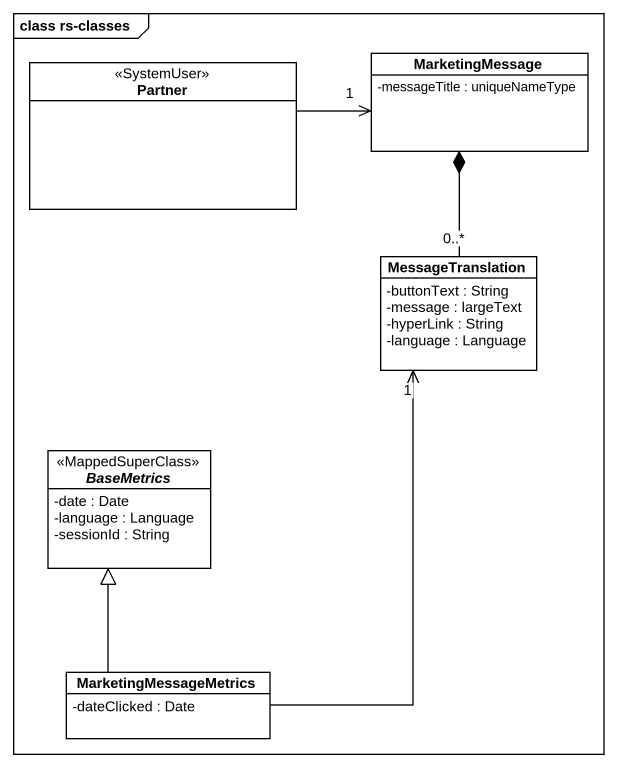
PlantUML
@startuml
mainframe class rs-classes
hide circle
hide empty members
skinparam classAttributeIconSize 0
class MarketingMessage {
  -messageTitle : uniqueNameType
}
class Partner <<SystemUser>>
class MessageTranslation {
  -buttonText : String
  -message : largeText
  -hyperLink : String
  -language : Language
}
abstract class BaseMetrics <<MappedSuperClass>> {
  -date : Date
  -language : Language
  -sessionId : String
}
class MarketingMessageMetrics {
  -dateClicked : Date
}
MarketingMessage *-- "0..*" MessageTranslation
Partner -right-> "1" MarketingMessage
MarketingMessageMetrics -up-> "1" MessageTranslation
MarketingMessageMetrics -up-|> BaseMetrics
@enduml
